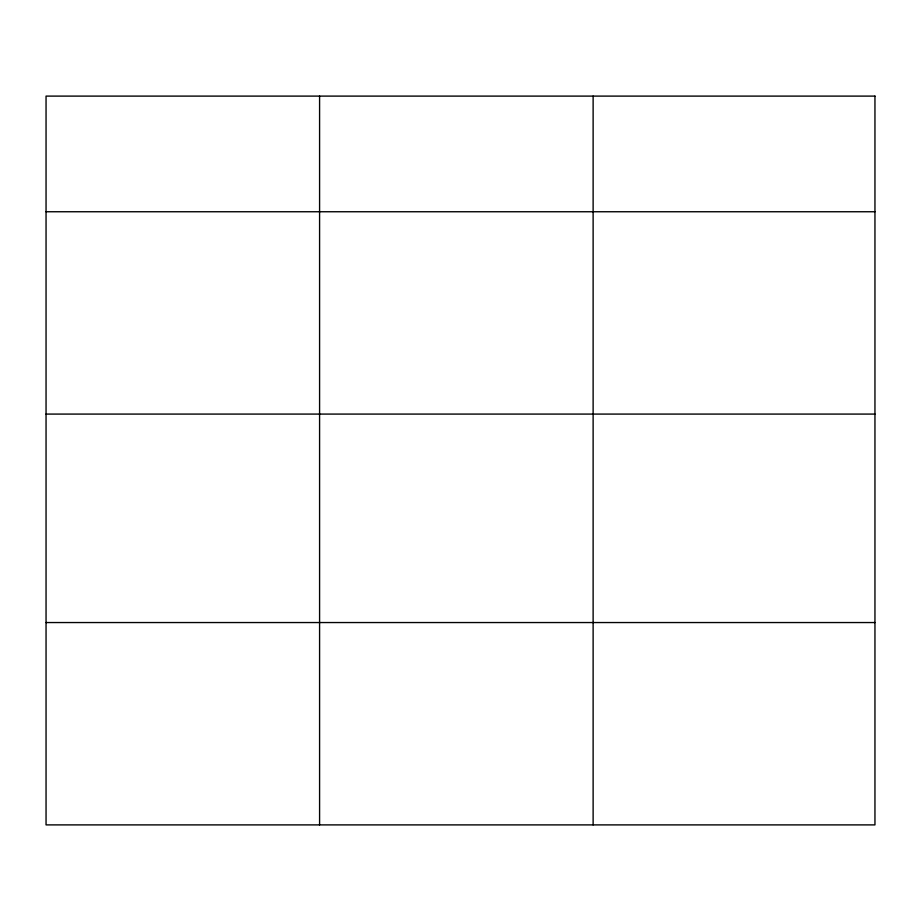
<?xml version="1.0" encoding="UTF-8"?>
<svg xmlns="http://www.w3.org/2000/svg" width="921" height="921" viewBox="0 0 921 921"><rect width="100%" height="100%" fill="white"/><g stroke="black" fill="none" stroke-linecap="round" stroke-linejoin="round"><path stroke-width="1.38" d="M46.05 211.749L874.95 211.749M46.05 414.082L874.95 414.082M46.05 622.55L874.95 622.55M593.124 96.106L593.124 824.894M319.587 96.106L319.587 824.894M874.95 96.106L46.05 96.106L46.05 824.894L874.95 824.894L874.95 96.106"/></g></svg>
